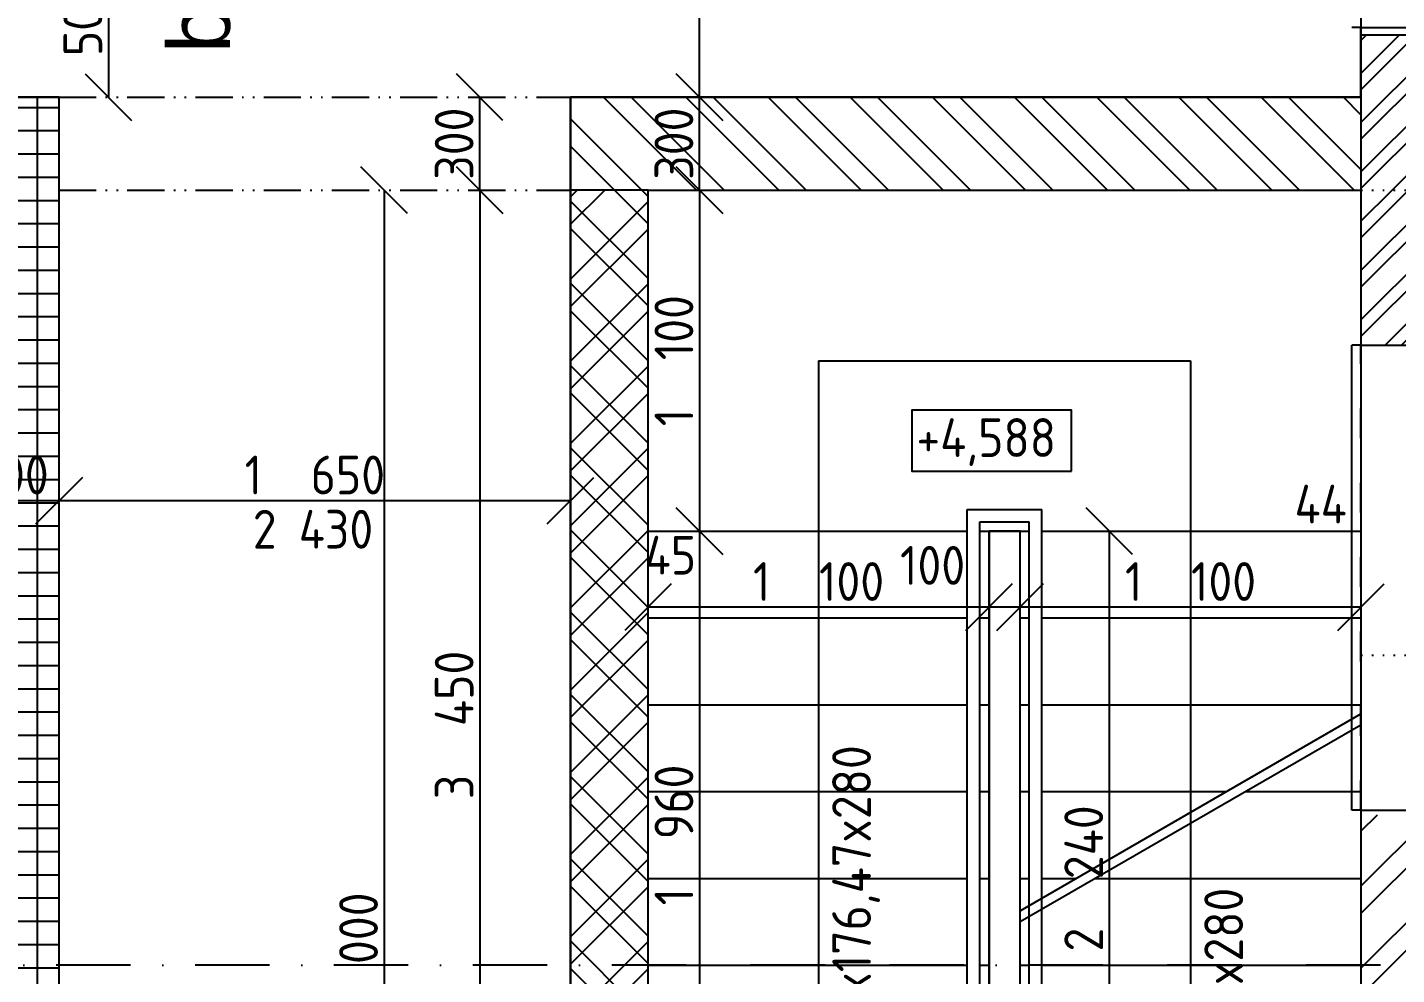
# Model space of a CAD drawing. Extents: x 4511820 to 5180432, y -1526536 to -944957.
# Drawn here: x 4989569 to 4993986, y -1155994 to -1152939 of the extents above; entities that cross this region are included whole.
import ezdxf

# ---------------------------------------------------------------- set-up
doc = ezdxf.new("R2010")
doc.units = 0
doc.header["$MEASUREMENT"] = 0
for name, pattern in [('ACAD_ISO03W100', [30, 12, -18]), ('ACAD_ISO07W100', [3.5, 0.5, -3]), ('ACAD_ISO12W100', [22, 12, -3, 0.5, -3, 0.5, -3]), ('BODKOCIARKOVANA_3', [5.6, 3, -1.3, 0, -1.3])]:
    doc.linetypes.add(name, pattern=pattern)
doc.layers.get('0').update_dxf_attribs({"linetype": 'CONTINUOUS'})
doc.layers.get('Defpoints').update_dxf_attribs({"color": 61, "linetype": 'CONTINUOUS'})
for name, color, linetype in [('KÓTY', 4, 'CONTINUOUS'), ('MÚRY', 1, 'CONTINUOUS'), ('osi', 253, 'CONTINUOUS'), ('Plochy', 41, 'CONTINUOUS'), ('POPIS', 7, 'CONTINUOUS'), ('POZEMOK', 7, 'CONTINUOUS'), ('TENKÁ', 7, 'CONTINUOUS'), ('ŠRAFY', 82, 'CONTINUOUS')]:
    doc.layers.add(name, color=color, linetype=linetype)
doc.styles.add('Style-Arial', font='arial.ttf')
doc.styles.add('STYLE1', font='isocp.shx')
doc.dimstyles.new('STANDARD-50', dxfattribs={"dimtxt": 125, "dimasz": 150, "dimexe": 10, "dimexo": 200, "dimgap": 20, "dimtad": 1, "dimdsep": 46, "dimlunit": 6, "dimtxsty": 'STYLE1', "dimblk1": 'OBLIQUE', "dimblk2": 'OBLIQUE', "dimsah": 1, "dimcen": 2.5, "dimse1": 1, "dimse2": 1, "dimadec": 0, "dimazin": 0, "dimtfac": 1, "dimtmove": 1, "dimatfit": 3, "dimldrblk": 'OBLIQUE', "dimfxl": 1, "dimtolj": 1, "dimtzin": 0, "dimarcsym": 0})
pattern_1 = [(45, (584112, 91563.12), (-132.5825215, 132.5825215), []), (45, (584200.39, 91563.12), (-132.5825215, 132.5825215), [])]
pattern_2 = [(135, (515810.9, 44482.1), (-132.5825215, -132.5825215), []), (135, (515810.9, 44570.48), (-132.5825215, -132.5825215), [])]
pattern_3 = [(45, (0, 175796), (-79.549513, 79.549513), []), (45, (53.03, 175796), (-79.549513, 79.549513), [])]

# ---------------------------------------------------------------- blocks, each defined once
blk = doc.blocks.new('_OBLIQUE')
at = {"color": 0, "linetype": 'ByBlock'}
blk.add_line((-0.5, -0.5), (0.5, 0.5), dxfattribs=at)
blk = doc.blocks.new('*D18398')
at = {"layer": 'Defpoints', "color": 0}
for p in [(4992771, -1154809), (4992771, -1154889.7), (4993871, -1154889.7)]:
    blk.add_point(p, dxfattribs=at)
at = {"layer": 'KÓTY', "color": 0, "lineweight": -2}
blk.add_line((4993871, -1154809), (4992771, -1154809), dxfattribs=at)
at = {"layer": 'KÓTY', "color": 0, "linetype": 'ByBlock', "lineweight": -2, "xscale": 150, "yscale": 150, "zscale": 150, "rotation": 180}
blk.add_blockref('_OBLIQUE', (4992771, -1154809), dxfattribs=at)
at = {"layer": 'KÓTY', "color": 0, "linetype": 'ByBlock', "lineweight": -2, "xscale": 150, "yscale": 150, "zscale": 150}
blk.add_blockref('_OBLIQUE', (4993871, -1154809), dxfattribs=at)
at = {"layer": 'KÓTY', "color": 0, "insert": (4993321, -1154726.5), "char_height": 125, "attachment_point": 5, "style": 'STYLE1'}
blk.add_mtext('\\A1;1ﾠ100', dxfattribs=at)
blk = doc.blocks.new('*D18399')
at = {"layer": 'Defpoints', "color": 0}
for p in [(4992671, -1154809), (4992671, -1154882.1), (4992771, -1154889.7)]:
    blk.add_point(p, dxfattribs=at)
at = {"layer": 'KÓTY', "color": 0, "lineweight": -2}
blk.add_line((4992771, -1154809), (4992671, -1154809), dxfattribs=at)
at = {"layer": 'KÓTY', "color": 0, "linetype": 'ByBlock', "lineweight": -2, "xscale": 150, "yscale": 150, "zscale": 150, "rotation": 180}
blk.add_blockref('_OBLIQUE', (4992671, -1154809), dxfattribs=at)
at = {"layer": 'KÓTY', "color": 0, "linetype": 'ByBlock', "lineweight": -2, "xscale": 150, "yscale": 150, "zscale": 150}
blk.add_blockref('_OBLIQUE', (4992771, -1154809), dxfattribs=at)
at = {"layer": 'KÓTY', "color": 0, "insert": (4992489, -1154674.5), "char_height": 125, "attachment_point": 5, "style": 'STYLE1'}
blk.add_mtext('\\A1;100', dxfattribs=at)
blk = doc.blocks.new('*D18400')
at = {"layer": 'Defpoints', "color": 0}
for p in [(4991571, -1154809), (4991571, -1154889.7), (4992671, -1154889.7)]:
    blk.add_point(p, dxfattribs=at)
at = {"layer": 'KÓTY', "color": 0, "lineweight": -2}
blk.add_line((4992671, -1154809), (4991571, -1154809), dxfattribs=at)
at = {"layer": 'KÓTY', "color": 0, "linetype": 'ByBlock', "lineweight": -2, "xscale": 150, "yscale": 150, "zscale": 150, "rotation": 180}
blk.add_blockref('_OBLIQUE', (4991571, -1154809), dxfattribs=at)
at = {"layer": 'KÓTY', "color": 0, "linetype": 'ByBlock', "lineweight": -2, "xscale": 150, "yscale": 150, "zscale": 150}
blk.add_blockref('_OBLIQUE', (4992671, -1154809), dxfattribs=at)
at = {"layer": 'KÓTY', "color": 0, "insert": (4992121, -1154726.5), "char_height": 125, "attachment_point": 5, "style": 'STYLE1'}
blk.add_mtext('\\A1;1ﾠ100', dxfattribs=at)
blk = doc.blocks.new('*D18401')
at = {"layer": 'Defpoints', "color": 0}
for p in [(4991571, -1154564.2), (4991571, -1156524.2), (4991737, -1156524.2)]:
    blk.add_point(p, dxfattribs=at)
at = {"layer": 'KÓTY', "color": 0, "lineweight": -2}
blk.add_line((4991737, -1154564.2), (4991737, -1156524.2), dxfattribs=at)
at = {"layer": 'KÓTY', "color": 0, "linetype": 'ByBlock', "lineweight": -2, "xscale": 150, "yscale": 150, "zscale": 150}
for p, rotation in [((4991737, -1154564.2), 90), ((4991737, -1156524.2), 270)]:
    blk.add_blockref('_OBLIQUE', p, dxfattribs=dict(at, rotation=rotation))
at = {"layer": 'KÓTY', "color": 0, "insert": (4991654.5, -1155544.2), "char_height": 125, "attachment_point": 5, "rotation": 90, "style": 'STYLE1'}
blk.add_mtext('\\A1;1ﾠ960', dxfattribs=at)
blk = doc.blocks.new('*D18402')
at = {"layer": 'Defpoints', "color": 0}
for p in [(4991571, -1153464.2), (4991571, -1154564.2), (4991737, -1154564.2)]:
    blk.add_point(p, dxfattribs=at)
at = {"layer": 'KÓTY', "color": 0, "lineweight": -2}
blk.add_line((4991737, -1153464.2), (4991737, -1154564.2), dxfattribs=at)
at = {"layer": 'KÓTY', "color": 0, "linetype": 'ByBlock', "lineweight": -2, "xscale": 150, "yscale": 150, "zscale": 150}
for p, rotation in [((4991737, -1153464.2), 90), ((4991737, -1154564.2), 270)]:
    blk.add_blockref('_OBLIQUE', p, dxfattribs=dict(at, rotation=rotation))
at = {"layer": 'KÓTY', "color": 0, "insert": (4991654.5, -1154014.2), "char_height": 125, "attachment_point": 5, "rotation": 90, "style": 'STYLE1'}
blk.add_mtext('\\A1;1ﾠ100', dxfattribs=at)
blk = doc.blocks.new('*D18403')
at = {"layer": 'Defpoints', "color": 0}
for p in [(4993224, -1154564.2), (4993059, -1156804.2), (4993224, -1156804.2)]:
    blk.add_point(p, dxfattribs=at)
at = {"layer": 'KÓTY', "color": 0, "lineweight": -2}
blk.add_line((4993059, -1154564.2), (4993059, -1156804.2), dxfattribs=at)
at = {"layer": 'KÓTY', "color": 0, "linetype": 'ByBlock', "lineweight": -2, "xscale": 150, "yscale": 150, "zscale": 150}
for p, rotation in [((4993059, -1154564.2), 90), ((4993059, -1156804.2), 270)]:
    blk.add_blockref('_OBLIQUE', p, dxfattribs=dict(at, rotation=rotation))
at = {"layer": 'KÓTY', "color": 0, "insert": (4992976.5, -1155684.2), "char_height": 125, "attachment_point": 5, "rotation": 90, "style": 'STYLE1'}
blk.add_mtext('\\A1;2ﾠ240', dxfattribs=at)
blk = doc.blocks.new('*D18438')
at = {"layer": 'Defpoints', "color": 0}
for p in [(4991737, -1153164.2), (4991737, -1153164.2), (4991737, -1153464.2)]:
    blk.add_point(p, dxfattribs=at)
at = {"layer": 'KÓTY', "color": 0, "lineweight": -2}
blk.add_line((4991737, -1153464.2), (4991737, -1153164.2), dxfattribs=at)
at = {"layer": 'KÓTY', "color": 0, "linetype": 'ByBlock', "lineweight": -2, "xscale": 150, "yscale": 150, "zscale": 150}
for p, rotation in [((4991737, -1153164.2), 90), ((4991737, -1153464.2), 270)]:
    blk.add_blockref('_OBLIQUE', p, dxfattribs=dict(at, rotation=rotation))
at = {"layer": 'KÓTY', "color": 0, "insert": (4991654.5, -1153314.2), "char_height": 125, "attachment_point": 5, "rotation": 90, "style": 'STYLE1'}
blk.add_mtext('\\A1;300', dxfattribs=at)
blk = doc.blocks.new('*D18439')
at = {"layer": 'Defpoints', "color": 0}
for p in [(4991737, -1151464.2), (4991737, -1151464.2), (4991737, -1153164.2)]:
    blk.add_point(p, dxfattribs=at)
at = {"layer": 'KÓTY', "color": 0, "lineweight": -2}
blk.add_line((4991737, -1153164.2), (4991737, -1151464.2), dxfattribs=at)
at = {"layer": 'KÓTY', "color": 0, "linetype": 'ByBlock', "lineweight": -2, "xscale": 150, "yscale": 150, "zscale": 150}
for p, rotation in [((4991737, -1151464.2), 90), ((4991737, -1153164.2), 270)]:
    blk.add_blockref('_OBLIQUE', p, dxfattribs=dict(at, rotation=rotation))
at = {"layer": 'KÓTY', "color": 0, "insert": (4991654.5, -1152314.2), "char_height": 125, "attachment_point": 5, "rotation": 90, "style": 'STYLE1'}
blk.add_mtext('\\A1;1ﾠ700', dxfattribs=at)
blk = doc.blocks.new('*D18580')
at = {"layer": 'Defpoints', "color": 0}
for p in [(4989371, -1154465.5), (4989671, -1154465.5), (4989671, -1154465.5)]:
    blk.add_point(p, dxfattribs=at)
at = {"layer": 'KÓTY', "color": 0, "lineweight": -2}
blk.add_line((4989371, -1154465.5), (4989671, -1154465.5), dxfattribs=at)
at = {"layer": 'KÓTY', "color": 0, "linetype": 'ByBlock', "lineweight": -2, "xscale": 150, "yscale": 150, "zscale": 150, "rotation": 180}
blk.add_blockref('_OBLIQUE', (4989371, -1154465.5), dxfattribs=at)
at = {"layer": 'KÓTY', "color": 0, "linetype": 'ByBlock', "lineweight": -2, "xscale": 150, "yscale": 150, "zscale": 150}
blk.add_blockref('_OBLIQUE', (4989671, -1154465.5), dxfattribs=at)
at = {"layer": 'KÓTY', "color": 0, "insert": (4989521, -1154383), "char_height": 125, "attachment_point": 5, "style": 'STYLE1'}
blk.add_mtext('\\A1;300', dxfattribs=at)
blk = doc.blocks.new('*D18581')
at = {"layer": 'Defpoints', "color": 0}
for p in [(4989671, -1154465.5), (4991321, -1154465.5), (4991321, -1154465.5)]:
    blk.add_point(p, dxfattribs=at)
at = {"layer": 'KÓTY', "color": 0, "lineweight": -2}
blk.add_line((4989671, -1154465.5), (4991321, -1154465.5), dxfattribs=at)
at = {"layer": 'KÓTY', "color": 0, "linetype": 'ByBlock', "lineweight": -2, "xscale": 150, "yscale": 150, "zscale": 150, "rotation": 180}
blk.add_blockref('_OBLIQUE', (4989671, -1154465.5), dxfattribs=at)
at = {"layer": 'KÓTY', "color": 0, "linetype": 'ByBlock', "lineweight": -2, "xscale": 150, "yscale": 150, "zscale": 150}
blk.add_blockref('_OBLIQUE', (4991321, -1154465.5), dxfattribs=at)
at = {"layer": 'KÓTY', "color": 0, "insert": (4990496, -1154383), "char_height": 125, "attachment_point": 5, "style": 'STYLE1'}
blk.add_mtext('\\A1;1ﾠ650', dxfattribs=at)
blk = doc.blocks.new('*D18582')
at = {"layer": 'Defpoints', "color": 0}
for p in [(4991321, -1153464.2), (4991028, -1156914.2), (4991321, -1156914.2)]:
    blk.add_point(p, dxfattribs=at)
at = {"layer": 'KÓTY', "color": 0, "lineweight": -2}
blk.add_line((4991028, -1153464.2), (4991028, -1156914.2), dxfattribs=at)
at = {"layer": 'KÓTY', "color": 0, "linetype": 'ByBlock', "lineweight": -2, "xscale": 150, "yscale": 150, "zscale": 150}
for p, rotation in [((4991028, -1153464.2), 90), ((4991028, -1156914.2), 270)]:
    blk.add_blockref('_OBLIQUE', p, dxfattribs=dict(at, rotation=rotation))
at = {"layer": 'KÓTY', "color": 0, "insert": (4990945.5, -1155189.2), "char_height": 125, "attachment_point": 5, "rotation": 90, "style": 'STYLE1'}
blk.add_mtext('\\A1;3ﾠ450', dxfattribs=at)
blk = doc.blocks.new('*D18583')
at = {"layer": 'Defpoints', "color": 0}
for p in [(4991321, -1153464.2), (4990719.5, -1158464.2), (4991321, -1158464.2)]:
    blk.add_point(p, dxfattribs=at)
at = {"layer": 'KÓTY', "color": 0, "lineweight": -2}
blk.add_line((4990719.5, -1153464.2), (4990719.5, -1158464.2), dxfattribs=at)
at = {"layer": 'KÓTY', "color": 0, "linetype": 'ByBlock', "lineweight": -2, "xscale": 150, "yscale": 150, "zscale": 150}
for p, rotation in [((4990719.5, -1153464.2), 90), ((4990719.5, -1158464.2), 270)]:
    blk.add_blockref('_OBLIQUE', p, dxfattribs=dict(at, rotation=rotation))
at = {"layer": 'KÓTY', "color": 0, "insert": (4990637, -1155964.2), "char_height": 125, "attachment_point": 5, "rotation": 90, "style": 'STYLE1'}
blk.add_mtext('\\A1;5ﾠ000', dxfattribs=at)
blk = doc.blocks.new('*D18607')
at = {"layer": 'Defpoints', "color": 0}
for p in [(4991028, -1153164.2), (4991028, -1153164.2), (4991028, -1153464.2)]:
    blk.add_point(p, dxfattribs=at)
at = {"layer": 'KÓTY', "color": 0, "lineweight": -2}
blk.add_line((4991028, -1153464.2), (4991028, -1153164.2), dxfattribs=at)
at = {"layer": 'KÓTY', "color": 0, "linetype": 'ByBlock', "lineweight": -2, "xscale": 150, "yscale": 150, "zscale": 150}
for p, rotation in [((4991028, -1153164.2), 90), ((4991028, -1153464.2), 270)]:
    blk.add_blockref('_OBLIQUE', p, dxfattribs=dict(at, rotation=rotation))
at = {"layer": 'KÓTY', "color": 0, "insert": (4990945.5, -1153314.2), "char_height": 125, "attachment_point": 5, "rotation": 90, "style": 'STYLE1'}
blk.add_mtext('\\A1;300', dxfattribs=at)
blk = doc.blocks.new('*D31564')
at = {"layer": 'Defpoints', "color": 0}
for p in [(4989486, -1152664.2), (4989486, -1153164.2), (4989830, -1153164.2)]:
    blk.add_point(p, dxfattribs=at)
at = {"layer": 'KÓTY', "color": 0, "lineweight": -2}
blk.add_line((4989830, -1152664.2), (4989830, -1153164.2), dxfattribs=at)
at = {"layer": 'KÓTY', "color": 0, "linetype": 'ByBlock', "lineweight": -2, "xscale": 150, "yscale": 150, "zscale": 150}
for p, rotation in [((4989830, -1152664.2), 90), ((4989830, -1153164.2), 270)]:
    blk.add_blockref('_OBLIQUE', p, dxfattribs=dict(at, rotation=rotation))
at = {"layer": 'KÓTY', "color": 0, "insert": (4989747.5, -1152914.2), "char_height": 125, "attachment_point": 5, "rotation": 90, "style": 'STYLE1'}
blk.add_mtext('\\A1;500', dxfattribs=at)
blk = doc.blocks.new('*D55398')
at = {"layer": 'Defpoints', "color": 0}
for p in [(4993901, -1153464.2), (4993901, -1154964.2), (4995924.5, -1154964.2)]:
    blk.add_point(p, dxfattribs=at)
at = {"layer": 'KÓTY', "color": 0, "lineweight": -2, "ltscale": 25}
blk.add_line((4995924.5, -1153464.2), (4995924.5, -1154964.2), dxfattribs=at)
at = {"layer": 'KÓTY', "color": 0, "linetype": 'ByBlock', "lineweight": -2, "xscale": 150, "yscale": 150, "zscale": 150}
for p, rotation in [((4995924.5, -1153464.2), 90), ((4995924.5, -1154964.2), 270)]:
    blk.add_blockref('_OBLIQUE', p, dxfattribs=dict(at, rotation=rotation))
at = {"layer": 'KÓTY', "color": 0, "insert": (4995842, -1154214.2), "char_height": 125, "attachment_point": 5, "rotation": 90, "style": 'STYLE1'}
blk.add_mtext('\\A1;1ﾠ500', dxfattribs=at)

msp = doc.modelspace()

# ---------------------------------------------------------------- hatches: boundary and pattern name
at = {"layer": 'ŠRAFY'}
h = msp.add_hatch(dxfattribs=at)
h.set_pattern_fill('ANSI32', color=256, scale=300)
h.set_pattern_definition(pattern_3)
h.paths.add_polyline_path([(4994251, -1153464.191), (4994251, -1152964.191), (4993871, -1152964.191), (4993871, -1153149.191), (4993871, -1153449.191), (4993871, -1153464.191)])
at = {"layer": 'ŠRAFY', "ltscale": 0.25}
h = msp.add_hatch(dxfattribs=at)
h.set_pattern_fill('ANSI37', color=256, scale=600, angle=45)
h.set_pattern_definition([(90, (-3307273.674, 668852.734), (-75, 1e-14), []), (180, (-3307273.674, 668852.734), (-1e-14, -75), [])])
h.paths.add_polyline_path([(4989371, -1154099.191), (4989371, -1155674.191), (4989371, -1155699.191), (4989371, -1155814.191), (4986351, -1155814.191), (4986211, -1155814.191), (4985211, -1155814.191), (4985096, -1155814.191), (4984496, -1155814.191), (4983896, -1155814.191), (4982496, -1155814.191), (4980951, -1155814.191), (4980951, -1156114.191), (4985096, -1156114.191), (4985211, -1156114.191), (4986211, -1156114.191), (4986326, -1156114.191), (4986351, -1156114.191), (4986456, -1156114.191), (4989346, -1156114.191), (4989371, -1156114.191), (4989371, -1156229.191), (4989371, -1157974.191), (4989371, -1157999.191), (4989371, -1158114.191), (4989371, -1158164.191), (4989371, -1158764.191), (4989556, -1158764.191), (4989671, -1158764.191), (4989671, -1158464.191), (4989671, -1153464.191), (4989671, -1153164.191), (4989536, -1153164.191), (4989371, -1153164.191), (4989371, -1153984.191)])
at = {"layer": 'ŠRAFY'}
h = msp.add_hatch(dxfattribs=at)
h.set_pattern_fill('ANSI32', color=256, scale=500, angle=90)
h.set_pattern_definition(pattern_2)
h.paths.add_polyline_path([(4991571, -1153464.191), (4993871, -1153464.191), (4993871, -1153164.191), (4991321, -1153164.191), (4991321, -1153464.191)])
h = msp.add_hatch(dxfattribs=at)
h.set_pattern_fill('ANSI32', color=256, scale=500, angle=90)
h.set_pattern_definition(pattern_2)
h.paths.add_polyline_path([(4991571, -1155964.191), (4991571, -1155684.191), (4991571, -1155404.191), (4991571, -1155124.191), (4991571, -1154844.191), (4991571, -1154564.191), (4991571, -1153464.191), (4991321, -1153464.191), (4991321, -1156914.191), (4991571, -1156914.191), (4991571, -1156524.191), (4991571, -1156244.191)])
h = msp.add_hatch(dxfattribs=at)
h.set_pattern_fill('ANSI32', color=256, scale=500)
h.set_pattern_definition(pattern_1)
h.paths.add_polyline_path([(4991571, -1153464.191), (4991321, -1153464.191), (4991321, -1156914.191), (4991571, -1156914.191), (4991571, -1156524.191), (4991571, -1156244.191), (4991571, -1155964.191), (4991571, -1155684.191), (4991571, -1155404.191), (4991571, -1155124.191), (4991571, -1154844.191), (4991571, -1154564.191)])
h = msp.add_hatch(dxfattribs=at)
h.set_pattern_fill('ANSI32', color=256, scale=300)
h.set_pattern_definition(pattern_3)
h.paths.add_polyline_path([(4993871, -1153464.191), (4993871, -1153964.191), (4994181, -1153964.191), (4994251, -1153964.191), (4994251, -1153464.191)])
h = msp.add_hatch(dxfattribs=at)
h.set_pattern_fill('ANSI32', color=256, scale=500)
h.set_pattern_definition(pattern_1)
h.paths.add_polyline_path([(4994251, -1155734.191), (4994251, -1155479.191), (4993871, -1155479.191), (4993871, -1156114.191), (4994171, -1156114.191), (4996021, -1156114.191), (4996021, -1155734.191)])

# ---------------------------------------------------------------- linework, layer by layer
at = {"layer": 'MÚRY'}
for p, q in [((4993871, -1152939.191), (4994411, -1152939.191)), ((4993871, -1153164.191), (4993871, -1152939.191)), ((4989536, -1153164.191), (4989671, -1153164.191)), ((4989671, -1158764.191), (4989671, -1153164.191)), ((4991321, -1153164.191), (4993871, -1153164.191)), ((4991321, -1156914.191), (4991321, -1153164.191)), ((4991571, -1153464.191), (4993871, -1153464.191)), ((4991571, -1156914.191), (4991571, -1153464.191)), ((4993871, -1153464.191), (4993871, -1153964.191)), ((4993871, -1153964.191), (4994411, -1153964.191)), ((4993871, -1155464.191), (4993871, -1158464.191)), ((4993871, -1155464.191), (4994411, -1155464.191))]:
    msp.add_line(p, q, dxfattribs=at)
at = {"layer": 'osi', "linetype": 'BODKOCIARKOVANA_3', "ltscale": 80}
msp.add_line((5041881, -1155964.191), (4978211, -1155964.191), dxfattribs=at)
at = {"layer": 'Plochy'}
for points in [[(4989671, -1160759.191), (4989671, -1153164.191), (4989536, -1153164.191), (4989536, -1151464.191), (4993871, -1151464.191), (4993871, -1153164.191), (4991321, -1153164.191), (4991321, -1156914.191), (4991571, -1156914.191), (4991571, -1156524.191), (4992771, -1156524.191), (4992771, -1156804.191), (4993871, -1156804.191), (4993871, -1158464.191), (4991321, -1158464.191), (4991321, -1161044.191), (4993871, -1161044.191), (4993871, -1162424.191), (4990196, -1162424.191), (4990196, -1161959.191), (4988246, -1161959.191), (4988246, -1160759.191), (4989671, -1160759.191)], [(4993871, -1156804.191), (4992771, -1156804.191), (4992771, -1154564.191), (4992671, -1154564.191), (4992671, -1156524.191), (4991571, -1156524.191), (4991571, -1153464.191), (4993871, -1153464.191)]]:
    msp.add_lwpolyline(points, close=True, dxfattribs=at)
at = {"layer": 'POZEMOK'}
for p, q in [((4992121, -1154014.191), (4993321, -1154014.191)), ((4992121, -1154014.191), (4992121, -1156404.191)), ((4993321, -1154014.191), (4993321, -1156804.191)), ((4992601, -1156594.191), (4992601, -1154494.191)), ((4992601, -1154494.191), (4992841, -1154494.191)), ((4992841, -1156594.191), (4992841, -1154494.191)), ((4992641, -1156554.191), (4992641, -1154534.191)), ((4992641, -1154534.191), (4992801, -1154534.191)), ((4992801, -1156554.191), (4992801, -1154534.191)), ((4992771, -1155788.885), (4993871, -1155153.799)), ((4992771, -1155823.526), (4993871, -1155188.44))]:
    msp.add_line(p, q, dxfattribs=at)
at = {"layer": 'TENKÁ'}
for p, q in [((4993871, -1152939.191), (4993841, -1152939.191)), ((4994251, -1152964.191), (4993871, -1152964.191)), ((4993871, -1153164.191), (4993871, -1153464.191)), ((4991571, -1153464.191), (4991321, -1153464.191)), ((4991571, -1154564.191), (4992601, -1154564.191)), ((4992641, -1154564.191), (4992801, -1154564.191)), ((4992671, -1156524.191), (4992671, -1154564.191)), ((4992771, -1156554.191), (4992771, -1154564.191)), ((4992841, -1154564.191), (4993871, -1154564.191)), ((4991571, -1154844.191), (4992601, -1154844.191)), ((4992641, -1154844.191), (4992671, -1154844.191)), ((4992771, -1154844.191), (4992801, -1154844.191)), ((4992841, -1154844.191), (4993871, -1154844.191)), ((4991571, -1155124.191), (4992601, -1155124.191)), ((4992641, -1155124.191), (4992671, -1155124.191)), ((4992771, -1155124.191), (4992801, -1155124.191)), ((4992841, -1155124.191), (4993871, -1155124.191)), ((4991571, -1155404.191), (4992601, -1155404.191)), ((4992641, -1155404.191), (4992671, -1155404.191)), ((4992771, -1155404.191), (4992801, -1155404.191)), ((4992841, -1155404.191), (4993437.308, -1155404.191)), ((4993497.308, -1155404.191), (4993871, -1155404.191)), ((4991571, -1155684.191), (4992601, -1155684.191)), ((4992641, -1155684.191), (4992671, -1155684.191)), ((4992771, -1155684.191), (4992801, -1155684.191)), ((4992841, -1155684.191), (4992952.334, -1155684.191)), ((4993012.334, -1155684.191), (4993871, -1155684.191)), ((4991571, -1155964.191), (4992601, -1155964.191)), ((4992641, -1155964.191), (4992671, -1155964.191)), ((4992771, -1155964.191), (4992801, -1155964.191)), ((4992841, -1155964.191), (4993871, -1155964.191))]:
    msp.add_line(p, q, dxfattribs=at)
at = {"layer": 'TENKÁ', "linetype": 'ACAD_ISO12W100', "ltscale": 10}
for p, q in [((4989671, -1153164.191), (4991321, -1153164.191)), ((4989671, -1153464.191), (4991321, -1153464.191))]:
    msp.add_line(p, q, dxfattribs=at)
at = {"layer": 'TENKÁ', "linetype": 'ACAD_ISO07W100', "ltscale": 10}
for p, q in [((4993871, -1153464.191), (4994411, -1153464.191)), ((4993871, -1154964.191), (4994411, -1154964.191))]:
    msp.add_line(p, q, dxfattribs=at)
at = {"layer": 'TENKÁ', "ltscale": 0.25}
for p, q in [((4993841, -1155464.191), (4993841, -1153964.191)), ((4993871, -1153964.191), (4993841, -1153964.191)), ((4993871, -1155464.191), (4993841, -1155464.191))]:
    msp.add_line(p, q, dxfattribs=at)
at = {"layer": 'TENKÁ', "linetype": 'ACAD_ISO03W100', "ltscale": 8}
msp.add_line((4993871, -1155464.191), (4993871, -1153964.191), dxfattribs=at)
at = {"layer": 'TENKÁ', "ltscale": 0.25}
msp.add_lwpolyline([(4992936.969, -1154370.111), (4992936.969, -1154173.861), (4992422.337, -1154173.861), (4992422.337, -1154370.111)], close=True, dxfattribs=at)

# ---------------------------------------------------------------- texts
at = {"layer": 'KÓTY', "insert": (4990489.998, -1154557.957), "char_height": 125, "attachment_point": 5, "style": 'STYLE1'}
msp.add_mtext('\\A1;2 430', dxfattribs=at)
at = {"layer": 'POPIS', "color": 213, "ltscale": 0.25, "style": 'Style-Arial'}
msp.add_text('byt č.3-9', height=200, rotation=90, dxfattribs=at).set_placement((4990221.973, -1153021.884))
at = {"layer": 'TENKÁ', "ltscale": 0.25, "style": 'STYLE1'}
for s, p in [('+4,588', (4992436.727, -1154324.81)), ('44', (4993656.483, -1154539.17)), ('45', (4991559.983, -1154704.2))]:
    msp.add_text(s, height=125, dxfattribs=at).set_placement(p)
at = {"layer": 'TENKÁ', "linetype": 'Continuous', "style": 'STYLE1'}
for s, p in [('8x176,47x280', (4992290.161, -1156147.933)), ('9x176,47x280', (4993490.661, -1156605.433))]:
    msp.add_text(s, height=125, rotation=90, dxfattribs=at).set_placement(p)

# ---------------------------------------------------------------- dimensions: what is measured, and where the dimension line sits
at = {"layer": 'KÓTY'}
for base, p1, p2, picture, middle in [((4991737, -1151464.191), (4991737, -1153164.191), (4991737, -1151464.191), '*D18439', (4991654.457, -1152314.191)), ((4991028, -1153164.191), (4991028, -1153464.191), (4991028, -1153164.191), '*D18607', (4990945.5, -1153314.191)), ((4991737, -1153164.191), (4991737, -1153464.191), (4991737, -1153164.191), '*D18438', (4991654.5, -1153314.191)), ((4990719.5, -1158464.191), (4991321, -1153464.191), (4991321, -1158464.191), '*D18583', (4990636.957, -1155964.191)), ((4991028, -1156914.191), (4991321, -1153464.191), (4991321, -1156914.191), '*D18582', (4990945.457, -1155189.191)), ((4991737, -1154564.191), (4991571, -1153464.191), (4991571, -1154564.191), '*D18402', (4991654.457, -1154014.191)), ((4991737, -1156524.191), (4991571, -1154564.191), (4991571, -1156524.191), '*D18401', (4991654.457, -1155544.191)), ((4993059, -1156804.191), (4993224, -1154564.191), (4993224, -1156804.191), '*D18403', (4992976.457, -1155684.191))]:
    dim = msp.add_linear_dim(base=base, p1=p1, p2=p2, angle=90, dimstyle='STANDARD-50', dxfattribs=at)
    dim.commit()
    dim.dimension.update_dxf_attribs({"geometry": picture, "text_midpoint": middle})
dim = msp.add_linear_dim(base=(4989830, -1153164.191), p1=(4989486, -1152664.191), p2=(4989486, -1153164.191), angle=90, dimstyle='STANDARD-50', override={"dimtxsty": 'STYLE1', "dimldrblk": 'OBLIQUE'}, dxfattribs=at)
dim.commit()
dim.dimension.update_dxf_attribs({"geometry": '*D31564', "text_midpoint": (4989747.5, -1152914.191)})
at = {"layer": 'KÓTY', "ltscale": 25}
dim = msp.add_linear_dim(base=(4995924.5, -1154964.191), p1=(4993901, -1153464.191), p2=(4993901, -1154964.191), angle=90, dimstyle='STANDARD-50', dxfattribs=at)
dim.commit()
dim.dimension.update_dxf_attribs({"geometry": '*D55398', "text_midpoint": (4995841.957, -1154214.191)})
at = {"layer": 'KÓTY'}
for base, p1, p2, picture, middle in [((4989671, -1154465.5), (4989371, -1154465.5), (4989671, -1154465.5), '*D18580', (4989521, -1154383)), ((4991321, -1154465.5), (4989671, -1154465.5), (4991321, -1154465.5), '*D18581', (4990496, -1154382.957)), ((4991571, -1154809), (4992671, -1154889.691), (4991571, -1154889.691), '*D18400', (4992121, -1154726.457)), ((4992771, -1154809), (4993871, -1154889.691), (4992771, -1154889.691), '*D18398', (4993321, -1154726.457))]:
    dim = msp.add_linear_dim(base=base, p1=p1, p2=p2, dimstyle='STANDARD-50', dxfattribs=at)
    dim.commit()
    dim.dimension.update_dxf_attribs({"geometry": picture, "text_midpoint": middle})
dim = msp.add_linear_dim(base=(4992671, -1154809), p1=(4992771, -1154889.691), p2=(4992671, -1154882.103), dimstyle='STANDARD-50', dxfattribs=at)
dim.commit()
dim.dimension.update_dxf_attribs({"geometry": '*D18399', "text_midpoint": (4992489, -1154757), "dimtype": 160})

doc.saveas('drawing.dxf')
